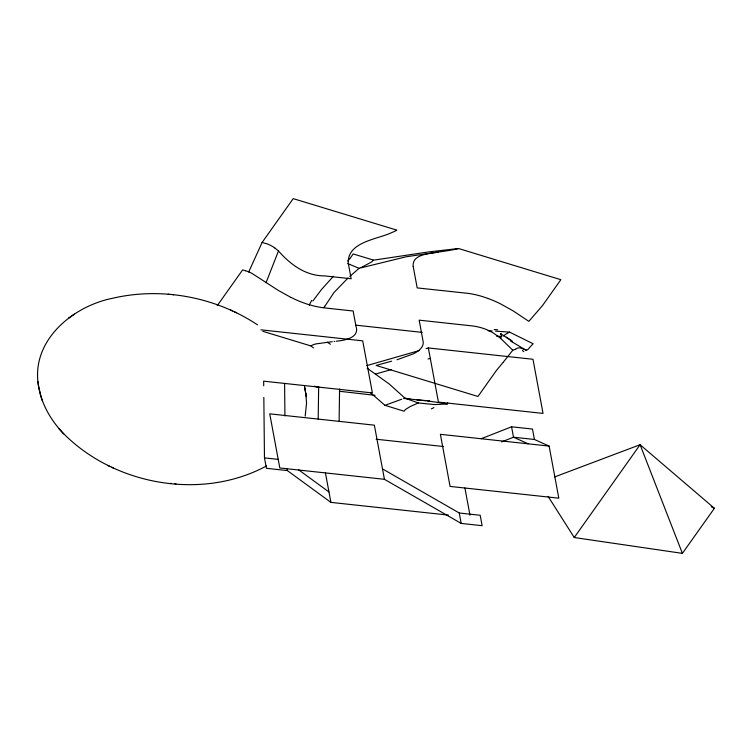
<?xml version="1.0" encoding="UTF-8"?>
<svg xmlns="http://www.w3.org/2000/svg" width="752" height="752" viewBox="0 0 752 752"><rect width="100%" height="100%" fill="white"/><g stroke="black" fill="none" stroke-linecap="round" stroke-linejoin="round"><path stroke-width="1.13" d="M318.19 419.071L318.66 386.716M339.114 421.336L339.584 388.981M305.171 416.166L306.553 403.251L305.829 393.493M447.684 402.677L447.365 403.909L429.777 401.22M266.011 282.79L278.475 250.961L274.818 247.963M248.705 271.989L262.128 242.426L293.224 198.631L396.84 230.121A31.669 14.871 11.2 0 1 395.956 230.648L394.838 231.24A59.098 27.749 11.2 0 1 392.065 232.443C377.617 239.437 347.631 241.589 348.214 262.89L351.165 278.766L324.403 275.871C305.66 275.956 290.244 264.384 278.475 250.961M324.817 306.308L334.142 292.34L348.091 277.977M312.86 301.016L321.471 289.529L333.465 276.266M515.552 349.219L512.779 350.225L503.257 362.229M373.114 260.239L428.668 251.911L458.523 248.517L560.86 279.697L542.502 305.566M496.414 370.463L502.919 362.614M217.196 305.716L242.623 269.902L245.566 270.786M350.272 258.058L353.186 253.96L373.265 260.032M372.973 260.446L372.513 261.057A22.081 10.368 11.2 0 1 371.667 261.931L361.862 267.157M496.17 370.811L477.962 396.464L376.16 365.444L391.632 361.167M542.371 305.735L528.844 321.348L513.278 310.971L500.597 303.893A73.799 34.648 11.2 0 0 488.189 298.506M574.246 537.53L640.084 444.723L714.4 508.286L682.393 553.369L574.246 537.53L548.114 496.386M349.934 258.538L347.8 261M500.672 338.428L501.575 335.768L500.832 333.813M515.816 349.125C521.089 344.642 526.08 353.844 529.399 347.734M529.812 347.311L533.121 343.758L509.602 332.13L495.53 331.124M349.783 276.454L359.071 268.332L361.261 267.411M257.56 324.892C215.495 296.89 161.558 286.756 112.292 298.337C72.624 306.308 31.34 340.468 38.314 384.648M68.47 318.246L74.363 314.167M266.584 465.902C201.169 501.33 112.245 484.852 61.401 431.357M370.51 392.76L384.968 405.337L401.7 399.218M429.082 400.75L427.108 400.637M509.602 332.13L507.647 333.136A48.542 22.795 11.2 0 0 503.492 335.965M447.252 403.956L434.816 404.595L418.3 402.959L409.943 406.672L405.695 409.361A22.081 10.368 11.2 0 0 404.905 410.16L404.134 411.222L384.968 405.337M481.28 438.689L511.567 426.798L532.491 429.063L534.428 439.478L549.12 446.096L558.802 498.181L450.072 486.412L440.39 434.318L549.12 446.096M501.612 441.885L513.503 437.213L534.428 439.478M554.722 476.9L640.084 444.723L682.393 553.369M403.504 398.635L404.952 398.156L410.207 399.011M428.969 400.872L428.33 401.032M366.807 365.604L419.4 350.517M426.111 348.59L428.349 347.95L532.98 359.277L543.038 413.412L438.416 402.085L428.349 347.95M375.455 374.092L391.125 369.599M428.048 359.014L430.285 358.366M397.018 359.766L413.393 353.835A60.696 28.491 11.2 0 0 420.067 349.304L421.261 347.913A38.136 17.907 11.2 0 0 423.038 344.482L423.235 342.846A27.702 13.01 11.2 0 0 423.188 341.925L419.165 320.155L472.66 325.964A26.828 12.596 11.2 0 1 474.728 326.265L475.743 326.443A26.734 12.549 11.2 0 1 488.809 330.579L491.159 331.782A38.314 17.992 11.2 0 1 494.045 333.484L500.55 338.315M361.101 267.825L406.183 256.78L448.164 250.642M448.596 250.585L457.066 248.968A29.695 13.94 11.2 0 0 458.523 248.517M438.115 251.995C429.495 253.913 411.927 254.044 413.177 266.349M336.266 341.22C344.632 340.355 360.076 337.874 355.931 326.011L353.139 310.999L324.535 307.906A38.728 18.18 11.2 0 1 320.108 307.295L317.006 306.703A42.281 19.853 11.2 0 1 312.879 305.735L309.561 304.814M334.678 341.408L334.085 341.483M332.271 341.681L316.028 343.89A22.128 10.387 11.2 0 0 310.914 345.92M488.161 330.758L492.156 330.936M425.858 400.581L416.787 399.857M496.499 336.069L501.791 336.52M168.138 294.248L169.256 294.361M172.753 294.69L173.637 294.784M170.507 483.367L171.4 483.451M174.896 483.79L176.015 483.893M355.611 325.137L422.239 332.393M260.916 329.827L362.708 340.844L372.39 392.929L263.661 381.161L263.717 385.814M372.889 395.063L339.387 391.256M373.979 395.176L375.069 395.298M404.491 398.485L408.853 398.955M409.943 399.068L422.474 400.431M423.019 400.487L429.561 401.192M376.113 439.224L443.539 446.528M263.839 397.441L264.469 457.883L278.419 459.397M384.432 479.306L279.81 467.979L269.742 413.844L374.364 425.171L384.432 479.306L461.192 523.42L482.117 525.686L480.18 515.27L459.256 513.005L382.495 468.881M448.314 515.092L330.908 502.383L287.339 470.573L266.405 468.308L264.469 457.883M317.156 386.942L318.585 387.289A101.68 47.733 11.2 0 0 319.299 387.459M316.789 386.848L314.251 386.199M262.128 242.426L266.001 243.601M262.852 331.322L310.98 345.958L313.443 347.885M488.17 298.525L484.495 297.247A42.46 19.937 11.2 0 0 467.876 293.336L417.191 287.913L413.196 266.452M347.753 263.585L359.071 268.332M418.3 402.959L404.952 398.156L389.141 383.924L367.117 368.189M528.195 443.83L513.503 437.213L511.567 426.798M234.502 311.817L236.57 312.776M230.601 310.003L232.471 310.877M107.583 465.375L109.642 466.334M111.672 467.265L113.552 468.139M291.052 297.491L278.343 290.432L252.117 273.493A23.622 11.092 11.2 0 0 245.594 270.748M711.242 506.726L714.4 508.286M526.654 350.592L512.347 342.028M510.42 340.891L511.971 341.803M500.964 333.907L511.651 340.806M330.41 344.275L327.308 342.198M506.293 337.206L512.441 341.361M298.657 469.84L328.972 491.968M500.757 338.503L512.779 350.225M41.388 397.761C45.43 410.15 52.518 421.44 61.194 431.103M58.825 428.452L63.694 433.932M501.396 335.063L500.672 333.869M41.435 397.883L38.794 388.023L37.882 381.452M42.479 401.042L40.335 394.565L38.361 384.845M304.56 386.754L306.271 396.699M304.607 386.913L305.791 393.296M464.915 487.973L469.981 515.214M459.256 513.005L461.192 523.42M325.381 472.67L330.908 502.383M286.944 468.487L287.339 470.573M284.594 383.426L284.933 415.978M433.913 407.556A155.673 26.715 23.2 0 1 431.272 408.862M494.205 329.555A187.173 60.019 -9.4 0 1 497.627 329.761M309.251 304.955A153.483 120.762 24.7 0 1 311.695 300.405M323.98 307.493A98.315 78.584 26.2 0 1 324.723 306.261M266.095 243.498A20.765 9.748 11.2 0 1 274.753 247.972M523.824 351.673A73.677 2.632 38.7 0 1 522.386 350.451M309.514 304.88A66.59 31.264 11.2 0 1 291.146 297.444"/></g></svg>
